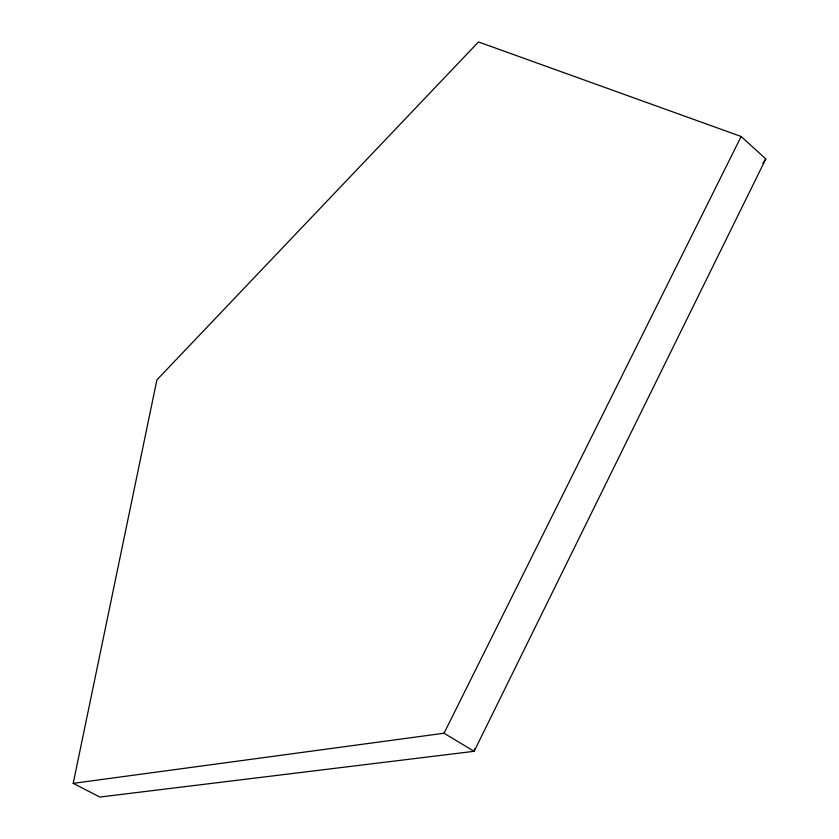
<?xml version="1.0" encoding="UTF-8"?>
<svg xmlns="http://www.w3.org/2000/svg" width="839" height="839" viewBox="0 0 839 839"><rect width="100%" height="100%" fill="white"/><g stroke="black" fill="none" stroke-linecap="round" stroke-linejoin="round"><path stroke-width="1.26" d="M73.203 783.353L156.883 379.92L478.503 41.95L741.141 136.495L765.797 158.928L474.14 751.314L99.841 797.05L73.203 783.353L444.041 733.234L474.14 751.314L474.696 748.755M444.041 733.234L741.141 136.495M762.861 163.269L765.797 158.928"/></g></svg>
